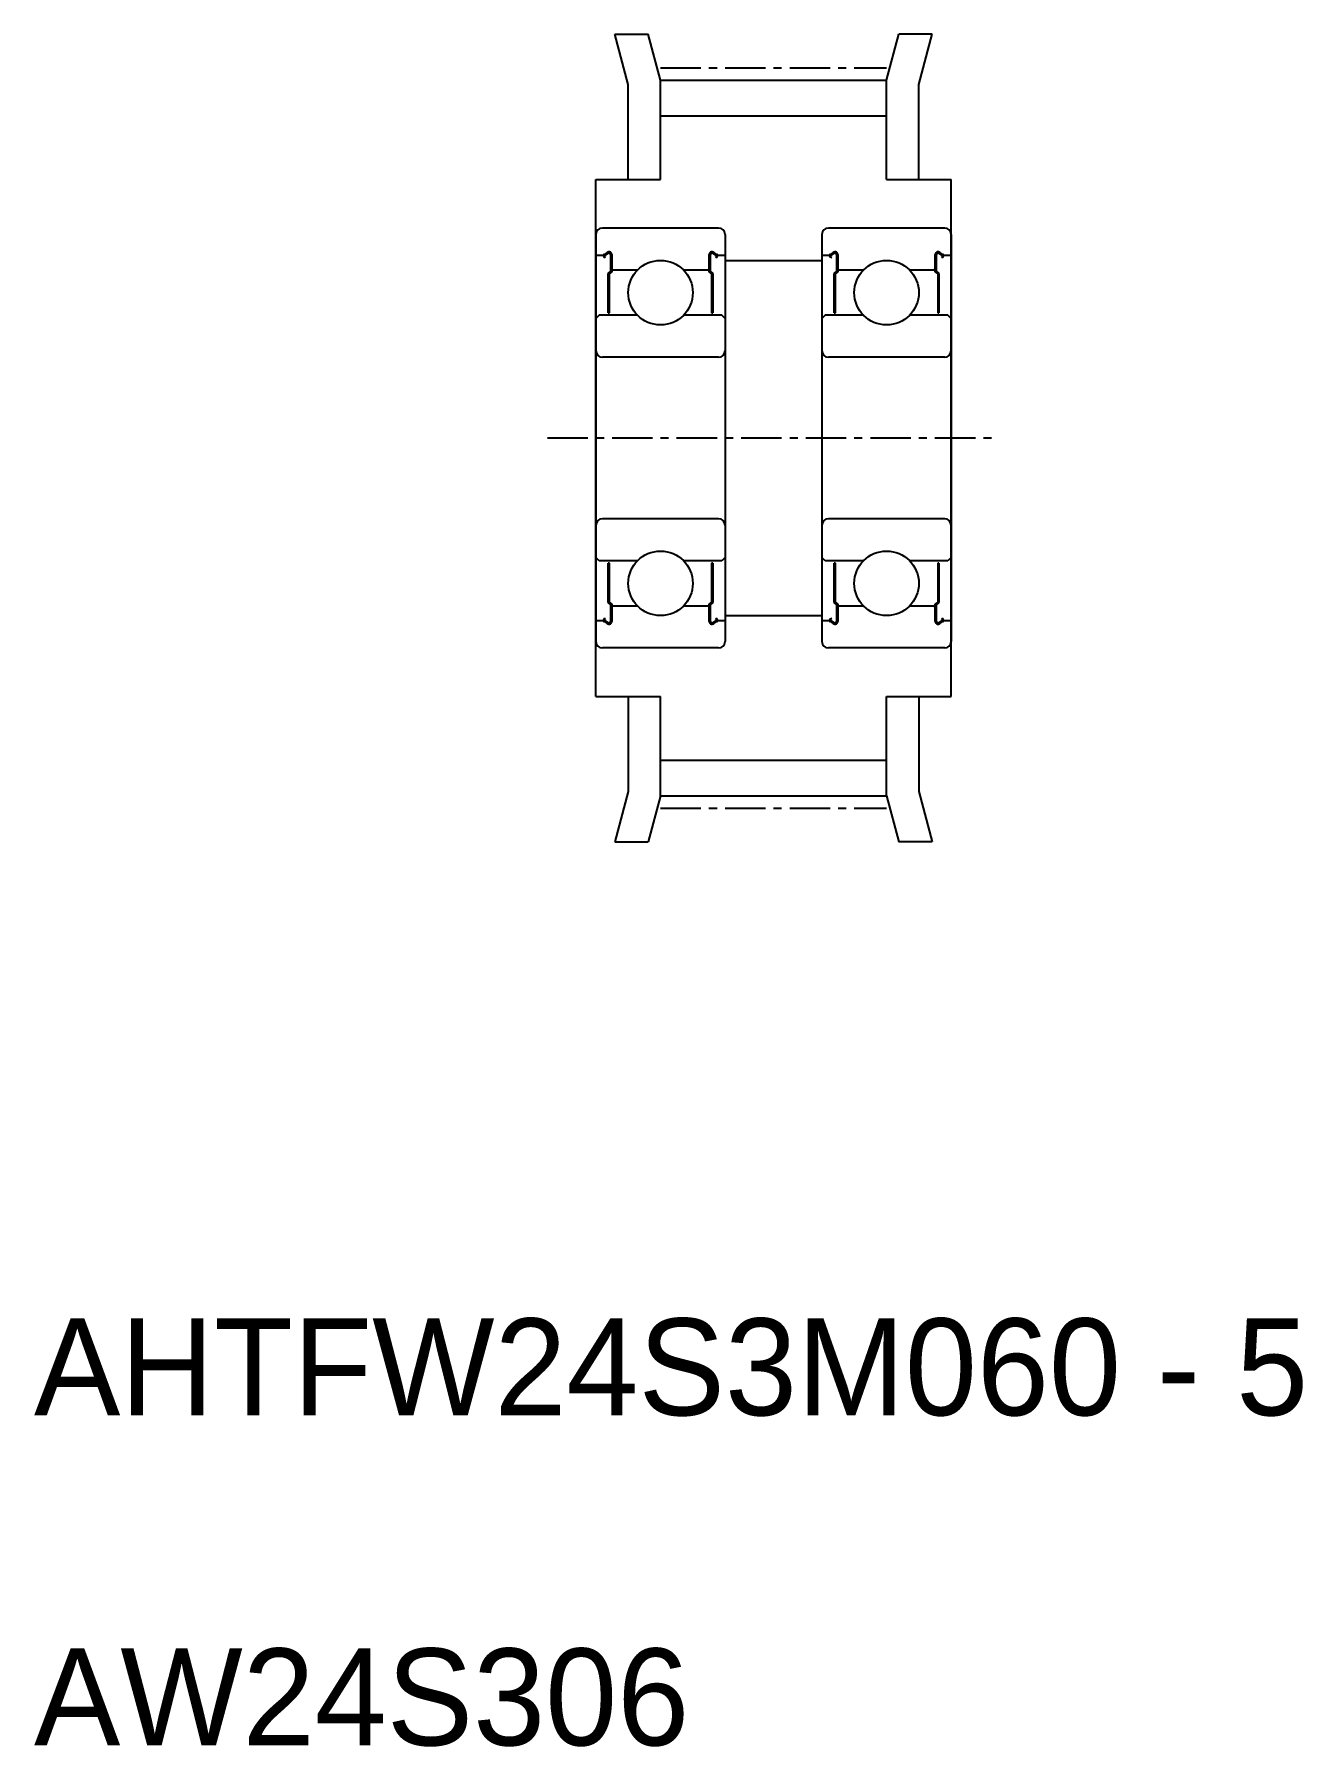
# Model space of a CAD drawing. Extents: x -26.3 to 13, y 92.5 to 145.5.
import ezdxf
from ezdxf.enums import TextEntityAlignment as Align

# ---------------------------------------------------------------- set-up
doc = ezdxf.new("R2010")
doc.units = 0
doc.linetypes.add('CENTER', pattern=[2, 1.25, -0.25, 0.25, -0.25])
doc.layers.get('0').update_dxf_attribs({"linetype": 'CONTINUOUS'})
doc.layers.add('CENTER', color=1, linetype='CENTER')

msp = doc.modelspace()

# ---------------------------------------------------------------- linework, layer by layer
at = {"color": 7, "linetype": 'CONTINUOUS'}
for p, q in [((-8.286, 145.47), (-7.251, 145.47)), ((-7.87, 143.918), (-8.286, 145.47)), ((-6.87, 144.05), (-7.251, 145.47)), ((0.13, 144.05), (0.51, 145.47)), ((1.546, 145.47), (0.51, 145.47)), ((1.13, 143.918), (1.546, 145.47)), ((-7.87, 140.97), (-7.87, 143.918)), ((-6.87, 140.97), (-6.87, 144.05)), ((-6.87, 144.05), (0.13, 144.05)), ((0.13, 140.97), (0.13, 144.05)), ((1.13, 140.97), (1.13, 143.918)), ((-6.87, 142.94), (0.13, 142.94)), ((-8.87, 140.97), (-6.87, 140.97)), ((-8.87, 124.97), (-8.87, 140.97)), ((0.13, 140.97), (2.13, 140.97)), ((2.13, 124.97), (2.13, 140.97)), ((-5.07, 139.47), (-8.67, 139.47)), ((1.93, 139.47), (-1.67, 139.47)), ((-8.87, 139.27), (-8.87, 126.67)), ((-4.87, 139.27), (-4.87, 126.67)), ((-1.87, 139.27), (-1.87, 126.67)), ((2.13, 139.27), (2.13, 126.67)), ((-8.87, 138.65), (-8.84, 138.62)), ((-8.64, 138.62), (-8.84, 138.62)), ((-8.6, 138.552), (-8.625, 138.577)), ((-8.525, 138.716), (-8.618, 138.654)), ((-8.6, 138.552), (-8.572, 138.581)), ((-8.572, 138.581), (-8.597, 138.606)), ((-8.503, 138.683), (-8.596, 138.621)), ((-8.41, 138.131), (-8.41, 138.633)), ((-8.37, 138.11), (-8.37, 138.633)), ((-5.37, 138.633), (-5.37, 138.11)), ((-5.33, 138.633), (-5.33, 138.131)), ((-5.144, 138.621), (-5.237, 138.683)), ((-5.122, 138.654), (-5.215, 138.716)), ((-5.143, 138.606), (-5.168, 138.581)), ((-5.168, 138.581), (-5.141, 138.552)), ((-5.115, 138.577), (-5.141, 138.552)), ((-4.9, 138.62), (-5.1, 138.62)), ((-4.87, 138.65), (-4.9, 138.62)), ((-4.87, 138.47), (-1.87, 138.47)), ((-1.87, 138.65), (-1.84, 138.62)), ((-1.64, 138.62), (-1.84, 138.62)), ((-1.6, 138.552), (-1.625, 138.577)), ((-1.525, 138.716), (-1.618, 138.654)), ((-1.6, 138.552), (-1.572, 138.581)), ((-1.572, 138.581), (-1.597, 138.606)), ((-1.503, 138.683), (-1.596, 138.621)), ((-1.41, 138.131), (-1.41, 138.633)), ((-1.37, 138.11), (-1.37, 138.633)), ((1.63, 138.633), (1.63, 138.11)), ((1.67, 138.633), (1.67, 138.131)), ((1.856, 138.621), (1.763, 138.683)), ((1.878, 138.654), (1.785, 138.716)), ((1.857, 138.606), (1.832, 138.581)), ((1.832, 138.581), (1.859, 138.552)), ((1.885, 138.577), (1.859, 138.552)), ((2.1, 138.62), (1.9, 138.62)), ((2.13, 138.65), (2.1, 138.62)), ((-8.494, 138.068), (-8.41, 138.131)), ((-8.494, 136.842), (-8.494, 138.068)), ((-8.454, 138.048), (-8.37, 138.11)), ((-8.454, 136.842), (-8.454, 138.048)), ((-8.34, 138.17), (-8.37, 138.2)), ((-7.584, 138.17), (-8.34, 138.17)), ((-5.4, 138.17), (-6.156, 138.17)), ((-5.37, 138.2), (-5.4, 138.17)), ((-5.37, 138.11), (-5.287, 138.048)), ((-5.33, 138.131), (-5.247, 138.068)), ((-5.287, 138.048), (-5.287, 136.842)), ((-5.247, 138.068), (-5.247, 136.842)), ((-1.494, 138.068), (-1.41, 138.131)), ((-1.494, 136.842), (-1.494, 138.068)), ((-1.454, 138.048), (-1.37, 138.11)), ((-1.454, 136.842), (-1.454, 138.048)), ((-1.34, 138.17), (-1.37, 138.2)), ((-0.584, 138.17), (-1.34, 138.17)), ((1.6, 138.17), (0.844, 138.17)), ((1.63, 138.2), (1.6, 138.17)), ((1.63, 138.11), (1.713, 138.048)), ((1.67, 138.131), (1.753, 138.068)), ((1.713, 138.048), (1.713, 136.842)), ((1.753, 138.068), (1.753, 136.842)), ((-8.494, 136.842), (-8.454, 136.842)), ((-5.287, 136.842), (-5.247, 136.842)), ((-1.494, 136.842), (-1.454, 136.842)), ((1.713, 136.842), (1.753, 136.842)), ((-8.77, 136.77), (-8.87, 136.67)), ((-7.584, 136.77), (-8.77, 136.77)), ((-4.97, 136.77), (-6.156, 136.77)), ((-4.87, 136.67), (-4.97, 136.77)), ((-1.77, 136.77), (-1.87, 136.67)), ((-0.584, 136.77), (-1.77, 136.77)), ((2.03, 136.77), (0.844, 136.77)), ((2.13, 136.67), (2.03, 136.77)), ((-5.07, 135.47), (-8.67, 135.47)), ((1.93, 135.47), (-1.67, 135.47)), ((-5.07, 130.47), (-8.67, 130.47)), ((1.93, 130.47), (-1.67, 130.47)), ((-8.77, 129.17), (-8.87, 129.27)), ((-7.584, 129.17), (-8.77, 129.17)), ((-8.454, 129.098), (-8.494, 129.098)), ((-8.494, 127.872), (-8.494, 129.098)), ((-8.454, 127.892), (-8.454, 129.098)), ((-4.97, 129.17), (-6.156, 129.17)), ((-5.247, 129.098), (-5.287, 129.098)), ((-5.287, 129.098), (-5.287, 127.892)), ((-5.247, 129.098), (-5.247, 127.872)), ((-4.87, 129.27), (-4.97, 129.17)), ((-1.77, 129.17), (-1.87, 129.27)), ((-0.584, 129.17), (-1.77, 129.17)), ((-1.494, 127.872), (-1.494, 129.098)), ((-1.454, 129.098), (-1.494, 129.098)), ((-1.454, 127.892), (-1.454, 129.098)), ((2.03, 129.17), (0.844, 129.17)), ((1.713, 129.098), (1.713, 127.892)), ((1.753, 129.098), (1.713, 129.098)), ((1.753, 129.098), (1.753, 127.872)), ((2.13, 129.27), (2.03, 129.17)), ((-8.41, 127.81), (-8.494, 127.872)), ((-8.37, 127.83), (-8.454, 127.892)), ((-8.41, 127.307), (-8.41, 127.81)), ((-8.37, 127.307), (-8.37, 127.83)), ((-5.287, 127.892), (-5.37, 127.83)), ((-5.37, 127.83), (-5.37, 127.307)), ((-5.247, 127.872), (-5.33, 127.81)), ((-5.33, 127.81), (-5.33, 127.307)), ((-1.41, 127.81), (-1.494, 127.872)), ((-1.37, 127.83), (-1.454, 127.892)), ((-1.41, 127.307), (-1.41, 127.81)), ((-1.37, 127.307), (-1.37, 127.83)), ((1.713, 127.892), (1.63, 127.83)), ((1.63, 127.83), (1.63, 127.307)), ((1.753, 127.872), (1.67, 127.81)), ((1.67, 127.81), (1.67, 127.307)), ((-8.87, 127.29), (-8.84, 127.32)), ((-8.84, 127.32), (-8.64, 127.32)), ((-8.625, 127.363), (-8.6, 127.388)), ((-8.618, 127.286), (-8.525, 127.224)), ((-8.572, 127.359), (-8.6, 127.388)), ((-8.597, 127.334), (-8.572, 127.359)), ((-8.596, 127.319), (-8.503, 127.257)), ((-8.37, 127.74), (-8.34, 127.77)), ((-8.34, 127.77), (-7.584, 127.77)), ((-6.156, 127.77), (-5.4, 127.77)), ((-5.4, 127.77), (-5.37, 127.74)), ((-5.237, 127.257), (-5.144, 127.319)), ((-5.215, 127.224), (-5.122, 127.286)), ((-5.141, 127.388), (-5.168, 127.359)), ((-5.168, 127.359), (-5.143, 127.334)), ((-5.141, 127.388), (-5.115, 127.363)), ((-5.1, 127.32), (-4.9, 127.32)), ((-4.87, 127.29), (-4.9, 127.32)), ((-4.87, 127.47), (-1.87, 127.47)), ((-1.87, 127.29), (-1.84, 127.32)), ((-1.84, 127.32), (-1.64, 127.32)), ((-1.625, 127.363), (-1.6, 127.388)), ((-1.618, 127.286), (-1.525, 127.224)), ((-1.572, 127.359), (-1.6, 127.388)), ((-1.597, 127.334), (-1.572, 127.359)), ((-1.596, 127.319), (-1.503, 127.257)), ((-1.37, 127.74), (-1.34, 127.77)), ((-1.34, 127.77), (-0.584, 127.77)), ((0.844, 127.77), (1.6, 127.77)), ((1.6, 127.77), (1.63, 127.74)), ((1.763, 127.257), (1.856, 127.319)), ((1.785, 127.224), (1.878, 127.286)), ((1.859, 127.388), (1.832, 127.359)), ((1.832, 127.359), (1.857, 127.334)), ((1.859, 127.388), (1.885, 127.363)), ((1.9, 127.32), (2.1, 127.32)), ((2.13, 127.29), (2.1, 127.32)), ((-5.07, 126.47), (-8.67, 126.47)), ((1.93, 126.47), (-1.67, 126.47)), ((-8.87, 124.97), (-6.87, 124.97)), ((-7.87, 124.97), (-7.87, 122.022)), ((-6.87, 121.89), (-6.87, 124.97)), ((0.13, 124.97), (2.13, 124.97)), ((0.13, 121.89), (0.13, 124.97)), ((1.13, 124.97), (1.13, 122.022)), ((-6.87, 123), (0.13, 123)), ((-7.87, 122.022), (-8.286, 120.47)), ((1.13, 122.022), (1.546, 120.47)), ((-6.87, 121.89), (-7.251, 120.47)), ((-6.87, 121.89), (0.13, 121.89)), ((0.13, 121.89), (0.51, 120.47)), ((-8.286, 120.47), (-7.251, 120.47)), ((1.546, 120.47), (0.51, 120.47))]:
    msp.add_line(p, q, dxfattribs=at)
for centre in [(-6.87, 137.47), (0.13, 137.47), (-6.87, 128.47), (0.13, 128.47)]:
    msp.add_circle(centre, 1, dxfattribs=at)
for centre, radius, start, end in [((-8.67, 139.27), 0.2, 90, 180), ((-5.07, 139.27), 0.2, 0, 90), ((-1.67, 139.27), 0.2, 90, 180), ((1.93, 139.27), 0.2, 0, 90), ((-8.59, 138.613), 0.05, 123.5192, 226.0607), ((-8.59, 138.613), 0.01, 123.5173, 226.0606), ((-8.47, 138.633), 0.1, 0, 123.5193), ((-8.47, 138.633), 0.06, 0, 123.519), ((-5.27, 138.633), 0.1, 56.4807, 179.9999), ((-5.27, 138.633), 0.06, 56.481, 179.9999), ((-5.15, 138.613), 0.01, 313.9392, 56.4827), ((-5.15, 138.613), 0.05, 313.9392, 56.4807), ((-1.59, 138.613), 0.05, 123.5192, 226.0607), ((-1.59, 138.613), 0.01, 123.5173, 226.0606), ((-1.47, 138.633), 0.1, 0, 123.5193), ((-1.47, 138.633), 0.06, 0, 123.519), ((1.73, 138.633), 0.1, 56.4807, 179.9999), ((1.73, 138.633), 0.06, 56.481, 179.9999), ((1.85, 138.613), 0.01, 313.9392, 56.4827), ((1.85, 138.613), 0.05, 313.9392, 56.4807), ((-8.67, 135.67), 0.2, 180, 270), ((-5.07, 135.67), 0.2, 270, 0), ((-1.67, 135.67), 0.2, 180, 270), ((1.93, 135.67), 0.2, 270, 0), ((-8.67, 130.27), 0.2, 90, 180), ((-5.07, 130.27), 0.2, 0, 90), ((-1.67, 130.27), 0.2, 90, 180), ((1.93, 130.27), 0.2, 0, 90), ((-8.59, 127.327), 0.05, 133.939, 236.4802), ((-8.59, 127.327), 0.01, 133.9374, 236.4796), ((-8.47, 127.307), 0.1, 236.4805, 0), ((-8.47, 127.307), 0.06, 236.4806, 0), ((-5.27, 127.307), 0.1, 179.9999, 303.5193), ((-5.27, 127.307), 0.06, 179.9999, 303.5193), ((-5.15, 127.327), 0.01, 303.5203, 46.0625), ((-5.15, 127.327), 0.05, 303.5195, 46.061), ((-1.59, 127.327), 0.05, 133.939, 236.4802), ((-1.59, 127.327), 0.01, 133.9374, 236.4796), ((-1.47, 127.307), 0.1, 236.4805, 0), ((-1.47, 127.307), 0.06, 236.4806, 0), ((1.73, 127.307), 0.1, 179.9999, 303.5193), ((1.73, 127.307), 0.06, 179.9999, 303.5193), ((1.85, 127.327), 0.01, 303.5203, 46.0625), ((1.85, 127.327), 0.05, 303.5195, 46.061), ((-8.67, 126.67), 0.2, 180, 270), ((-5.07, 126.67), 0.2, 270, 0), ((-1.67, 126.67), 0.2, 180, 270), ((1.93, 126.67), 0.2, 270, 0)]:
    msp.add_arc(centre, radius, start, end, dxfattribs=at)
at = {"layer": 'CENTER', "color": 1, "linetype": 'CENTER'}
for p, q in [((-6.87, 144.43), (0.13, 144.43)), ((-10.37, 132.97), (3.63, 132.97)), ((-6.87, 121.51), (0.13, 121.51))]:
    msp.add_line(p, q, dxfattribs=at)

# ---------------------------------------------------------------- texts
at = {"color": 7, "linetype": 'CONTINUOUS'}
for s, p in [('AHTFW24S3M060 - 5', (-26.273, 101.813)), ('AW24S306', (-26.273, 91.594))]:
    msp.add_text(s, height=3, dxfattribs=at).set_placement(p, align=Align.BOTTOM_LEFT)

doc.saveas('drawing.dxf')
